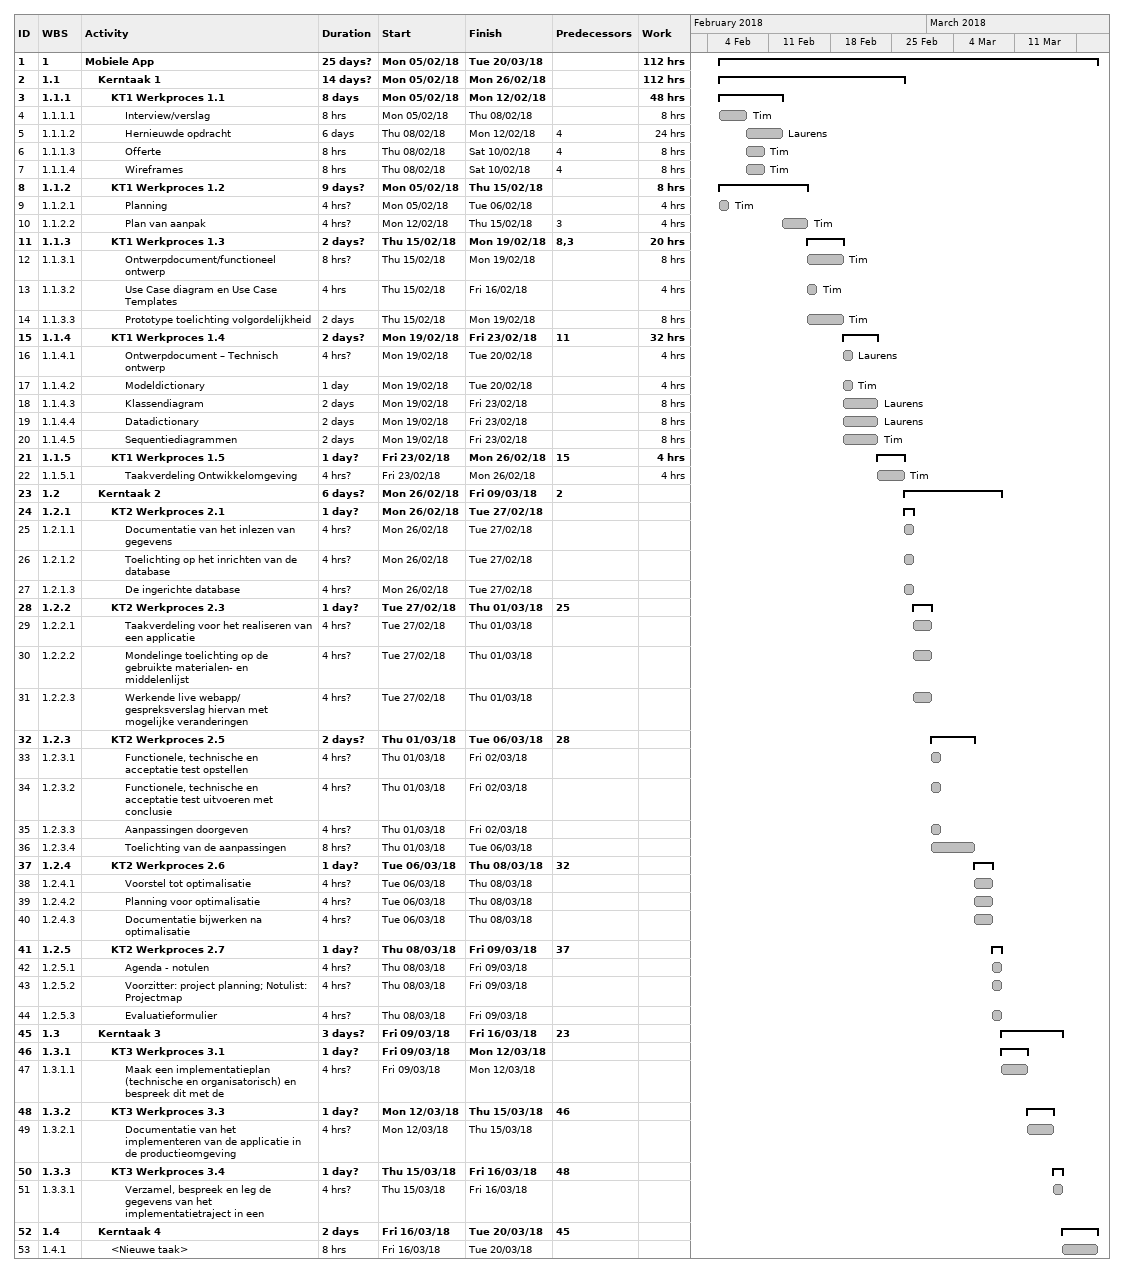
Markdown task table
| ID | WBS | Task | Duration | Start | Finish | Predecessors | Resources | Work (h) |
|---|---|---|---|---|---|---|---|---|
| 1 | 1 | **Mobiele App** | 25d? | 2018-02-05 | 2018-03-20 |  |  | 112 |
| 2 | 1.1 | **Kerntaak 1** | 14d? | 2018-02-05 | 2018-02-26 |  |  | 112 |
| 3 | 1.1.1 | **KT1 Werkproces 1.1** | 8d | 2018-02-05 | 2018-02-12 |  |  | 48 |
| 4 | 1.1.1.1 | Interview/verslag | 8h | 2018-02-05 | 2018-02-08 |  | Tim | 8 |
| 5 | 1.1.1.2 | Hernieuwde opdracht | 6d | 2018-02-08 | 2018-02-12 | 4 | Laurens | 24 |
| 6 | 1.1.1.3 | Offerte | 8h | 2018-02-08 | 2018-02-10 | 4 | Tim | 8 |
| 7 | 1.1.1.4 | Wireframes | 8h | 2018-02-08 | 2018-02-10 | 4 | Tim | 8 |
| 8 | 1.1.2 | **KT1 Werkproces 1.2** | 9d? | 2018-02-05 | 2018-02-15 |  |  | 8 |
| 9 | 1.1.2.1 | Planning | 4h? | 2018-02-05 | 2018-02-06 |  | Tim | 4 |
| 10 | 1.1.2.2 | Plan van aanpak | 4h? | 2018-02-12 | 2018-02-15 | 3 | Tim | 4 |
| 11 | 1.1.3 | **KT1 Werkproces 1.3** | 2d? | 2018-02-15 | 2018-02-19 | 8, 3 |  | 20 |
| 12 | 1.1.3.1 | Ontwerpdocument/functioneel ontwerp | 8h? | 2018-02-15 | 2018-02-19 |  | Tim | 8 |
| 13 | 1.1.3.2 | Use Case diagram en Use Case Templates | 4h | 2018-02-15 | 2018-02-16 |  | Tim | 4 |
| 14 | 1.1.3.3 | Prototype toelichting volgordelijkheid | 2d | 2018-02-15 | 2018-02-19 |  | Tim | 8 |
| 15 | 1.1.4 | **KT1 Werkproces 1.4** | 2d? | 2018-02-19 | 2018-02-23 | 11 |  | 32 |
| 16 | 1.1.4.1 | Ontwerpdocument – Technisch ontwerp | 4h? | 2018-02-19 | 2018-02-20 |  | Laurens | 4 |
| 17 | 1.1.4.2 | Modeldictionary | 1d | 2018-02-19 | 2018-02-20 |  | Tim | 4 |
| 18 | 1.1.4.3 | Klassendiagram | 2d | 2018-02-19 | 2018-02-23 |  | Laurens | 8 |
| 19 | 1.1.4.4 | Datadictionary | 2d | 2018-02-19 | 2018-02-23 |  | Laurens | 8 |
| 20 | 1.1.4.5 | Sequentiediagrammen | 2d | 2018-02-19 | 2018-02-23 |  | Tim | 8 |
| 21 | 1.1.5 | **KT1 Werkproces 1.5** | 1d? | 2018-02-23 | 2018-02-26 | 15 |  | 4 |
| 22 | 1.1.5.1 | Taakverdeling Ontwikkelomgeving | 4h? | 2018-02-23 | 2018-02-26 |  | Tim | 4 |
| 23 | 1.2 | **Kerntaak 2** | 6d? | 2018-02-26 | 2018-03-09 | 2 |  |  |
| 24 | 1.2.1 | **KT2 Werkproces 2.1** | 1d? | 2018-02-26 | 2018-02-27 |  |  |  |
| 25 | 1.2.1.1 | Documentatie van het inlezen van gegevens | 4h? | 2018-02-26 | 2018-02-27 |  |  |  |
| 26 | 1.2.1.2 | Toelichting op het inrichten van de database | 4h? | 2018-02-26 | 2018-02-27 |  |  |  |
| 27 | 1.2.1.3 | De ingerichte database | 4h? | 2018-02-26 | 2018-02-27 |  |  |  |
| 28 | 1.2.2 | **KT2 Werkproces 2.3** | 1d? | 2018-02-27 | 2018-03-01 | 25 |  |  |
| 29 | 1.2.2.1 | Taakverdeling voor het realiseren van een applicatie | 4h? | 2018-02-27 | 2018-03-01 |  |  |  |
| 30 | 1.2.2.2 | Mondelinge toelichting op de gebruikte materialen- en middelenlijst | 4h? | 2018-02-27 | 2018-03-01 |  |  |  |
| 31 | 1.2.2.3 | Werkende live webapp/ gespreksverslag hiervan met mogelijke veranderingen | 4h? | 2018-02-27 | 2018-03-01 |  |  |  |
| 32 | 1.2.3 | **KT2 Werkproces 2.5** | 2d? | 2018-03-01 | 2018-03-06 | 28 |  |  |
| 33 | 1.2.3.1 | Functionele, technische en acceptatie test opstellen | 4h? | 2018-03-01 | 2018-03-02 |  |  |  |
| 34 | 1.2.3.2 | Functionele, technische en acceptatie test uitvoeren met conclusie | 4h? | 2018-03-01 | 2018-03-02 |  |  |  |
| 35 | 1.2.3.3 | Aanpassingen doorgeven | 4h? | 2018-03-01 | 2018-03-02 |  |  |  |
| 36 | 1.2.3.4 | Toelichting van de aanpassingen | 8h? | 2018-03-01 | 2018-03-06 |  |  |  |
| 37 | 1.2.4 | **KT2 Werkproces 2.6** | 1d? | 2018-03-06 | 2018-03-08 | 32 |  |  |
| 38 | 1.2.4.1 | Voorstel tot optimalisatie | 4h? | 2018-03-06 | 2018-03-08 |  |  |  |
| 39 | 1.2.4.2 | Planning voor optimalisatie | 4h? | 2018-03-06 | 2018-03-08 |  |  |  |
| 40 | 1.2.4.3 | Documentatie bijwerken na optimalisatie | 4h? | 2018-03-06 | 2018-03-08 |  |  |  |
| 41 | 1.2.5 | **KT2 Werkproces 2.7** | 1d? | 2018-03-08 | 2018-03-09 | 37 |  |  |
| 42 | 1.2.5.1 | Agenda - notulen | 4h? | 2018-03-08 | 2018-03-09 |  |  |  |
| 43 | 1.2.5.2 | Voorzitter: project planning; Notulist: Projectmap | 4h? | 2018-03-08 | 2018-03-09 |  |  |  |
| 44 | 1.2.5.3 | Evaluatieformulier | 4h? | 2018-03-08 | 2018-03-09 |  |  |  |
| 45 | 1.3 | **Kerntaak 3** | 3d? | 2018-03-09 | 2018-03-16 | 23 |  |  |
| 46 | 1.3.1 | **KT3 Werkproces 3.1** | 1d? | 2018-03-09 | 2018-03-12 |  |  |  |
| 47 | 1.3.1.1 | Maak een implementatieplan (technische en organisatorisch) en bespreek dit met de | 4h? | 2018-03-09 | 2018-03-12 |  |  |  |
| 48 | 1.3.2 | **KT3 Werkproces 3.3** | 1d? | 2018-03-12 | 2018-03-15 | 46 |  |  |
| 49 | 1.3.2.1 | Documentatie van het implementeren van de applicatie in de productieomgeving | 4h? | 2018-03-12 | 2018-03-15 |  |  |  |
| 50 | 1.3.3 | **KT3 Werkproces 3.4** | 1d? | 2018-03-15 | 2018-03-16 | 48 |  |  |
| 51 | 1.3.3.1 | Verzamel, bespreek en leg de gegevens van het implementatietraject in een | 4h? | 2018-03-15 | 2018-03-16 |  |  |  |
| 52 | 1.4 | **Kerntaak 4** | 2d | 2018-03-16 | 2018-03-20 | 45 |  |  |
| 53 | 1.4.1 | <Nieuwe taak> | 8h | 2018-03-16 | 2018-03-20 |  |  |  |
